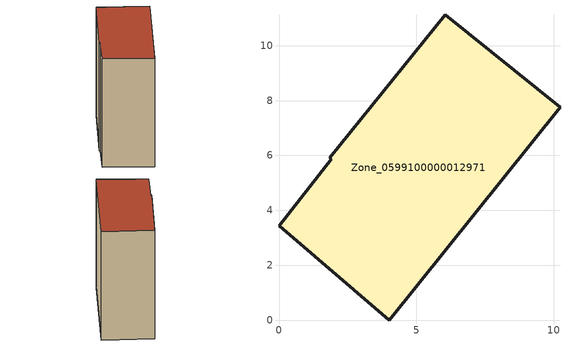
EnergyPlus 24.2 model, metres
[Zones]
Zone_0599100000012971
 floor ground (C_G): 10.23,7.76 4.01,0 0,3.44 1.91,5.86 1.84,5.92 6.04,11.12 z0
 wall outside (C_F): 4.01,0 10.23,7.76 6.04,11.12 1.84,5.92 1.91,5.86 0,3.44 4.01,0 z0:12.84
 roof outside (C_R): 0,3.44 4.01,0 10.23,7.76 6.04,11.12 1.84,5.92 1.91,5.86 z12.84
[BUILDING]
Pand.0599100000012971: North Axis=0; Terrain=City; Loads Convergence Tolerance Value=0.04; Temperature Convergence Tolerance Value=0.4; Solar Distribution=FullExterior; Maximum Number of Warmup Days=25; Minimum Number of Warmup Days=1
[Site:Location]
Rotterdam.The.Hague.AP_ZH_NLD Design_Conditions: Latitude=51.96; Longitude=4.45; Time Zone=1; Elevation=-4.5
[SITE:GROUNDTEMPERATURE:BUILDINGSURFACE]
18, 18, 18, 18, 18, 18, 18, 18, 18, 18, 18, 18
[MATERIAL] Thermal Absorptance=0.9; Solar Absorptance=0.7; Visible Absorptance=0.7
Name | Roughness | Thickness | Conductivity | Density | Specific Heat
G.TI.1946 | MediumSmooth | 0.15 | 1 | 540 | 1210
F.TI.1946 | Rough | 0.3 | 0.857143 | 1920 | 840
R.TI.1946 | MediumRough | 0.2 | 0.1 | 1500 | 1000
[CONSTRUCTION]
C_G: G.TI.1946
C_F: F.TI.1946
C_R: R.TI.1946
[ZONE]
Zone_0599100000012971: Type=1; Multiplier=1; Ceiling Height=Autocalculate; Volume=Autocalculate; Floor Area=autocalculate; Part of Total Floor Area=Yes
[ZONEINFILTRATION:DESIGNFLOWRATE]
Infil_Zone_0599100000012971: Zone or ZoneList or Space or SpaceList=Zone_0599100000012971; Schedule=AlwaysOn; Design Flow Rate Calculation Method=Flow/Area; Flow Rate per Floor Area=0.003; Constant Term Coefficient=1; Temperature Term Coefficient=0; Velocity Term Coefficient=0; Velocity Squared Term Coefficient=0
[HVACTEMPLATE:ZONE:IDEALLOADSAIRSYSTEM]
Zone_0599100000012971: Maximum Heating Supply Air Temperature=50; Minimum Cooling Supply Air Temperature=13; Maximum Heating Supply Air Humidity Ratio=0.0156; Minimum Cooling Supply Air Humidity Ratio=0.0077; Heating Limit=NoLimit; Cooling Limit=NoLimit; Dehumidification Control Type=ConstantSensibleHeatRatio; Cooling Sensible Heat Ratio=0.7; Dehumidification Setpoint=60; Humidification Control Type=None; Humidification Setpoint=30; Outdoor Air Method=None; Outdoor Air Flow Rate per Person=0.00944; Outdoor Air Flow Rate per Zone Floor Area=0; Outdoor Air Flow Rate per Zone=0; Demand Controlled Ventilation Type=None; Outdoor Air Economizer Type=NoEconomizer; Heat Recovery Type=None; Sensible Heat Recovery Effectiveness=0.7; Latent Heat Recovery Effectiveness=0.65
[ZONECONTROL:THERMOSTAT]
ThermostatControl_Zone_0599100000012971: Zone or ZoneList=Zone_0599100000012971; Control Type Schedule=DualSetpointControlType; Control 1=Thermostat_Zone_0599100000012971; Temperature Difference Between Cutout And Setpoint=0
[THERMOSTATSETPOINT:DUALSETPOINT]
Thermostat_Zone_0599100000012971: Heating Setpoint Temperature Schedule=HeatingSetpoint_Zone_0599100000012971; Cooling Setpoint Temperature Schedule=CoolingSetpoint_Zone_0599100000012971
[SCHEDULE:COMPACT]
HeatingSetpoint_Zone_0599100000012971: Through: 12/31, For: AllDays, Until: 24:00, 21
CoolingSetpoint_Zone_0599100000012971: Through: 12/31, For: AllDays, Until: 24:00, 24
DualSetpointControlType: Through: 12/31, For: AllDays, Until: 24:00, 4
AlwaysOn: Through: 12/31, For: AllDays, Until: 24:00, 1
